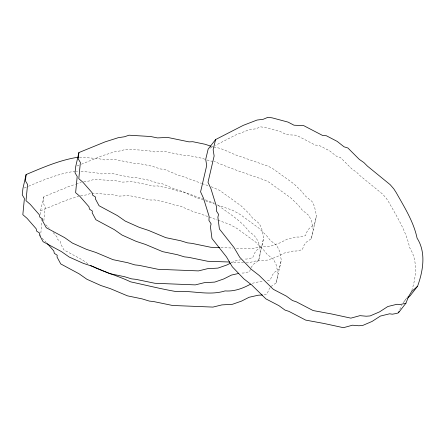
<?xml version="1.0" encoding="UTF-8"?>
<svg xmlns="http://www.w3.org/2000/svg" width="445" height="445" viewBox="0 0 445 445"><rect width="100%" height="100%" fill="white"/><g stroke="black" fill="none" stroke-linecap="round" stroke-linejoin="round"><path stroke-width="0.33" stroke-dasharray="2.23 1.67" d="M40.478 236.885L41.919 222.022M43.855 220.87L45.229 206.686L43.07 203.059L43.744 196.768L69.837 186.121L75.528 184.308M40.167 214.529L40.567 210.752L43.744 196.768M251.024 267.645L253.294 264.336L258.528 260.675C262.45 250.474 259.352 237.385 249.322 231.945C241.624 221.12 230.009 214.229 219.574 206.397L216.821 204.605M211.125 186.722L219.446 190.265L241.112 205.857L248.939 213.455L252.499 217.961L259.257 223.529L261.688 228.502L263.679 237.841L261.704 246.691L256.47 250.351L254.206 253.661L252.732 257.711L246.608 259.062L243.777 259.023M270.938 286.536L276.173 282.875L278.147 274.025L276.156 264.692L273.725 259.713L266.967 254.145L263.407 249.639L255.58 242.041L237.218 228.596L229.448 224.247L217.889 220.231M217.21 204.911L232.624 210.263L240.395 214.612L258.756 228.057L266.583 235.655L270.143 240.161L276.901 245.729L279.332 250.702L281.323 260.041L279.349 268.891L274.114 272.551L271.851 275.861L270.376 279.916L266.221 280.906M246.213 262.845L248.093 262.889L257.043 260.692L267.579 260.08L276.623 256.921L284.238 253.077L293.394 251.008L296.225 251.047L302.35 249.695L303.824 245.646L306.088 242.336L311.322 238.67L313.297 229.826L311.305 220.486L308.875 215.513L302.116 209.94L298.556 205.434L290.73 197.836L269.064 182.244L264.597 180.041L237.624 170.674C229.759 167.687 221.877 164.822 214.173 161.363M213.756 147.028C223.284 148.191 231.606 154.048 240.801 156.69L267.773 166.057L272.24 168.26L293.906 183.852L301.732 191.45L305.292 195.956L312.051 201.529L314.482 206.502L316.473 215.842L314.498 224.686L309.264 228.352L307 231.661L305.526 235.711L299.402 237.063L296.57 237.024L287.414 239.093L279.799 242.937L270.755 246.096L260.219 246.708L251.269 248.905L235.666 248.199M258.528 260.675L263.679 237.841M276.173 282.875L281.323 260.041M311.322 238.67L316.473 215.842M411.725 290.635C416.336 276.918 417.827 260.403 409.656 247.709C406.174 231.189 397.001 216.821 388.863 202.297L386.355 198.387L382.767 194.237L359.961 175.63L356.473 172.115L351.845 168.922L340.47 157.536L336.626 156.362L329.739 150.927L318.887 145.276L315.288 145.076L296.292 135.185L286.569 134.752L280.595 131.642L264.736 127.398L260.509 126.853L255.747 128.844L249.612 129.595L235.85 134.896L215.536 145.326M250.396 269.381L249.556 271.695L243.432 273.046L240.6 273.013M399.766 309.52L401.729 305.159M403.103 302.873L407.848 296.392M270.182 287.642L268.674 289.851L267.2 293.9L263.701 294.774M404.132 301.165L406.63 298.934M209.995 148.168L213.072 146.589M231.606 262.617L234.621 261.093L240.506 259.763M76.991 166.03L78.898 165.251M81.446 164.211L101.81 155.9L115.094 151.673L121.301 150.744L125.868 149.192L147.523 150.505L154.265 151.901L164.405 151.406L185.854 155.856L189.614 155.694L201.874 158.236L206.241 159.699M24.197 188.029L28.013 186.472M28.652 186.21C43.744 179.741 59.391 173.339 75.628 171.191M40.567 210.752L66.661 200.105L78.676 196.278M76.162 184.108L81.224 182.494M252.265 283.293L261.421 281.229L263.685 281.257M83.738 181.799L89.328 180.965L93.895 179.407L115.55 180.72L122.292 182.116L132.432 181.627L153.887 186.071L157.647 185.915L169.901 188.458L178.011 191.172L182.205 191.578L196.034 197.508L204.439 200.372M80.562 195.783L86.152 194.949L90.719 193.391L95.191 193.391L112.374 194.704L119.115 196.106L129.256 195.611L150.705 200.055L154.465 199.9L166.725 202.442L174.835 205.156L179.023 205.562L192.857 211.492L198.231 213.044L217.243 220.008M79.449 157.207L97.906 158.52L104.647 159.916L114.788 159.427L136.237 163.871L139.997 163.715L152.257 166.252L160.367 168.972L164.561 169.378L178.389 175.308L183.763 176.86L201.496 183.379M76.267 171.191L77.547 171.191M243.699 262.784L231.161 262.105M220.92 247.592L233.002 248.043M80.984 171.453L94.729 172.504L101.471 173.9L111.612 173.411L133.061 177.855L136.821 177.7L149.081 180.242L157.185 182.956L161.379 183.362L175.213 189.292L180.587 190.844L202.814 198.921M212.977 161.246L209.984 160.957L206.864 159.911M211.286 146.344L213.161 146.972M202.136 183.601L208.56 185.832M205.379 199.816L214.039 203.148M205.651 200.895L214.646 204.016M87.843 263.718L82.292 259.83L63.908 249.934L60.197 243.009L60.387 241.246L57.5 239.371L56.982 236.968L52.421 231.75M45.763 224.714L49.234 228.096M42.058 238.247L46.514 242.603M41.124 219.118L42.047 220.67"/><path stroke-width="0.67" d="M78.17 157.207C60.12 159.944 42.937 167.459 26.099 174.562L25.426 180.859L27.579 184.486L26.01 200.695L30.221 204.333L39.338 214.768L39.85 217.171L42.742 219.046L42.553 220.809L46.263 227.734L64.647 237.63L72.418 243.076L86.525 249.378L95.831 252.443L113.019 259.669L127.732 262.717L134.813 264.892L139.029 265.342L158.031 269.286L198.476 270.905L207.426 268.713L217.961 268.096L227.006 264.936L230.404 263.223M210.663 146.132L205.05 144.252L192.796 141.71L189.036 141.872L167.581 137.422L157.441 137.917L150.699 136.52L129.044 135.202L124.478 136.76L118.27 137.689L104.987 141.916L78.893 152.563L78.22 158.859L80.378 162.486L78.804 178.695L83.015 182.328L92.132 192.763L92.643 195.166L95.536 197.046L95.347 198.809L99.057 205.735L117.441 215.625L125.212 221.07L139.318 227.378L148.63 230.443L165.813 237.663L180.525 240.712L187.612 242.887L191.828 243.343L210.824 247.281L219.574 247.554M26.099 174.562L22.923 188.552L22.25 194.843L24.403 198.47L22.834 214.685L27.045 218.317L36.156 228.752L36.674 231.155L39.561 233.03L39.377 234.793L43.087 241.718L61.471 251.614L69.242 257.06L83.349 263.362L92.655 266.427L109.843 273.653L124.55 276.701L131.637 278.876L135.853 279.327L154.854 283.27L195.299 284.889L204.249 282.697L214.785 282.086L223.829 278.92L231.445 275.077L238.637 273.453M78.893 152.563L75.717 166.547L75.044 172.844L77.196 176.47L75.628 192.679L79.839 196.312L88.956 206.753L89.467 209.15L92.36 211.03L92.171 212.793L95.881 219.719L114.265 229.609L122.036 235.06L136.142 241.362L145.448 244.427L162.636 251.648L177.344 254.696L184.43 256.871L188.647 257.327L207.648 261.265L229.826 262.027M215.58 139.569L213.138 149.781L214.14 155.972L208.01 182.294L210.947 188.752L216.57 206.925L216.37 210.919L218.562 214.34L217.878 217.199L219.407 228.98L233.942 247.398L239.727 257.255L251.247 269.286L259.168 275.427L273.341 289.339L286.369 296.12L292.437 300.542L296.292 301.799L313.119 310.56L331.386 313.925L350.877 318.147L359.961 315.65L366.213 316.217L370.09 315.933L379.546 311.873L387.84 306.516L397.085 304.252L399.749 304.658L405.923 303.195L408.471 296.754L411.564 291.62L417.56 286.269C423.05 271.094 426.332 252.56 417.087 238.164C413.605 221.643 404.433 207.281 396.295 192.752L393.786 188.841L390.198 184.692L367.392 166.085L363.904 162.57L359.276 159.377L347.901 147.99L344.057 146.817L337.171 141.382L326.319 135.731L322.72 135.53L303.724 125.64L294 125.206L288.032 122.102L272.168 117.853L267.94 117.308L263.179 119.299L257.049 120.05L243.282 125.351L215.58 139.569L208.149 149.114L205.707 159.327L206.703 165.518L200.578 191.84L203.515 198.292L209.139 216.47L208.939 220.464L211.13 223.885L210.446 226.744L211.97 238.52L226.511 256.943L232.296 266.8L243.816 278.826L251.737 284.972L265.91 298.884L278.932 305.665L285.006 310.087L288.861 311.344L305.687 320.105L323.954 323.465L343.44 327.692L352.529 325.195L358.781 325.762L362.658 325.479L372.109 321.418L380.408 316.061L389.653 313.797L392.312 314.203L396.896 313.397L398.492 312.74L405.923 303.195M398.492 312.74L398.998 311.45M417.56 286.269L410.123 295.808L407.626 298.039M250.457 284.205C242.697 288.493 234.07 291.642 225.07 290.913C209.061 295.964 192.101 290.324 175.675 291.486C160.489 288.844 145.715 285.089 130.663 281.869C117.636 275.633 103.613 272.029 90.702 265.559M262.389 295.007L258.245 295.213L249.089 297.277L241.474 301.126L232.429 304.285L221.894 304.897L212.944 307.089L172.499 305.47L153.497 301.532L149.281 301.076L142.194 298.901L127.487 295.853L110.299 288.627L100.993 285.568L86.886 279.26L79.115 273.814L60.731 263.924L57.021 256.993L57.21 255.235L54.318 253.355L53.806 250.952L47.426 243.649"/></g></svg>
